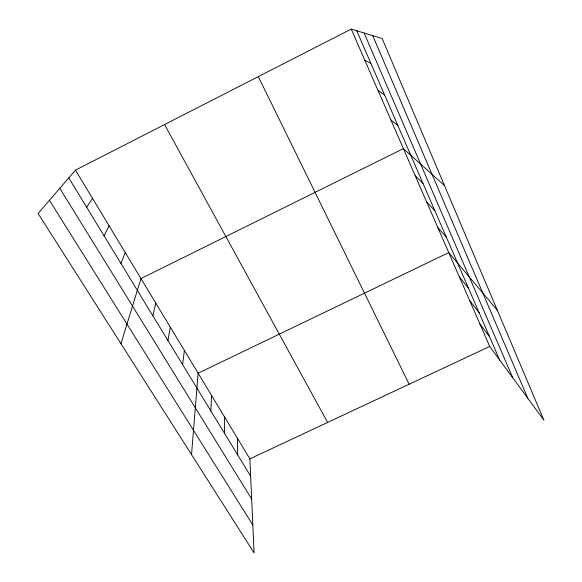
<?xml version="1.0" encoding="UTF-8"?>
<svg xmlns="http://www.w3.org/2000/svg" width="582" height="582" viewBox="0 0 582 582"><rect width="100%" height="100%" fill="white"/><g stroke="black" fill="none" stroke-linecap="round" stroke-linejoin="round"><path stroke-width="0.87" d="M224.463 433.234L224.63 417.076M210.866 410.943L211.542 395.411M191.529 454.622L198.127 373.208L448.758 252.603L497.304 310.199M182.617 364.601L184.378 350.444M167.922 340.506L170.279 327.099M152.84 315.771L155.809 303.149M120.954 343.715L140.968 278.574L403.399 148.636L444.481 185.563M120.932 263.442L125.261 252.573M104.047 235.746L109.118 225.852M86.667 207.236L92.523 198.382M75.456 170.126L38.085 213.492L254.072 552.9L249.874 458.871L75.456 170.126L351.237 29.1L382.156 38.507L543.915 420.175L489.709 346.457L351.237 29.1M249.874 458.871L489.709 346.457M364.849 60.281L370.865 63.314M378.06 90.574L384.564 94.881M390.908 120.016L397.87 125.523M415.192 175.662L422.969 183.345M426.671 201.983L434.819 210.64M437.86 227.62L446.35 237.209M459.387 276.952L468.51 288.243M469.747 300.698L479.153 312.767M479.852 323.861L489.535 336.665M49.434 200.324L252.828 525.029M59.793 188.299L251.671 499.065M68.763 177.888L250.646 476.178M164.568 124.555L327.615 422.437M258.313 76.62L409.146 384.222M356.737 30.773L499.647 359.967M364.136 33.029L512.807 377.871M372.72 35.633L527.787 398.241M237.405 438.224L237.718 454.971"/></g></svg>
